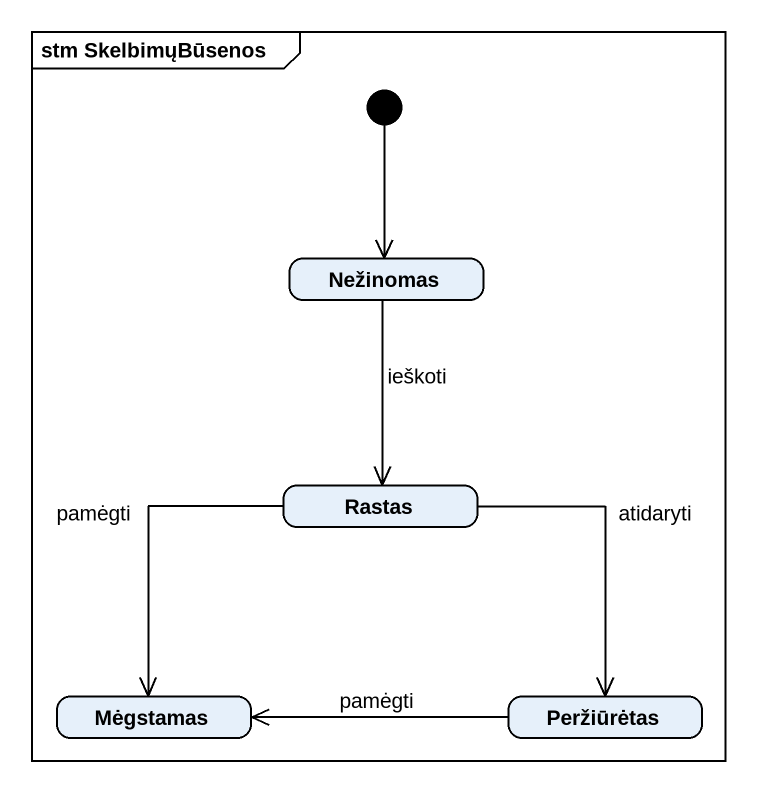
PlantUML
@startuml
mainframe stm SkelbimųBūsenos
hide empty description
state Nežinomas
state Rastas
state Mėgstamas
state Peržiūrėtas
[*] --> Nežinomas
Nežinomas --> Rastas : ieškoti
Rastas --> Mėgstamas : pamėgti
Rastas --> Peržiūrėtas : atidaryti
Peržiūrėtas -left-> Mėgstamas : pamėgti
@enduml
